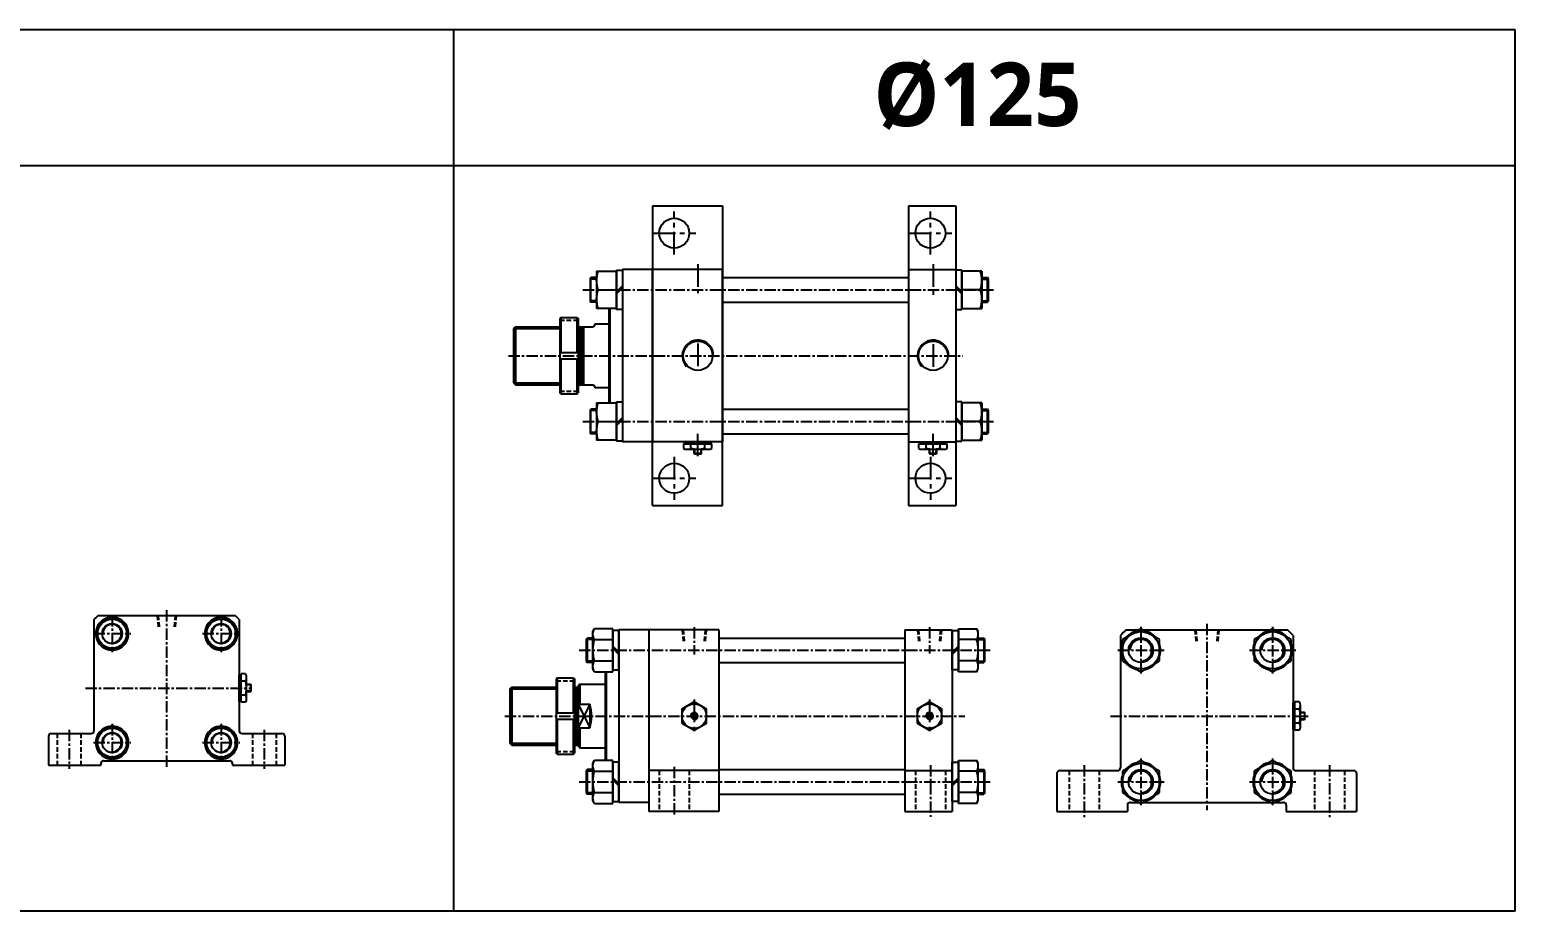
# Model space of a CAD drawing. Extents: x -819 to 5395, y -23 to 1964.
# Drawn here: x 3759 to 5395, y 993 to 1964 of the extents above; entities that cross this region are included whole.
import ezdxf

# ---------------------------------------------------------------- set-up
doc = ezdxf.new("R2010")
doc.units = 0
doc.header["$LTSCALE"] = 10
doc.header["$MEASUREMENT"] = 0
for name, pattern in [('CENTER', [2, 1.25, -0.25, 0.25, -0.25]), ('CENTERX2', [4, 2.5, -0.5, 0.5, -0.5]), ('HIDDENX2', [0.75, 0.5, -0.25])]:
    doc.linetypes.add(name, pattern=pattern)
doc.layers.get('0').update_dxf_attribs({"linetype": 'CONTINUOUS'})
for name, color, linetype in [('CEN', 1, 'CENTERX2'), ('CENTER', 1, 'CENTER'), ('CL', 1, 'CENTER'), ('DIM', 2, 'CONTINUOUS'), ('HID', 2, 'HIDDENX2'), ('ML', 7, 'CONTINUOUS')]:
    doc.layers.add(name, color=color, linetype=linetype)
doc.styles.add('문자', font='romans.shx')

msp = doc.modelspace()

# ---------------------------------------------------------------- linework, layer by layer
for p, q in [((5395, 1963.8), (0, 1963.8)), ((4226, 992.8), (4226, 1963.8)), ((5395, 992.8), (5395, 1963.8)), ((5395, 1813.8), (0, 1813.8)), ((5395, 992.8), (0, 992.8))]:
    msp.add_line(p, q)
at = {"color": 7, "linetype": 'Continuous'}
for p, q in [((4479.3, 1502.7), (4479.3, 1507.7)), ((4479.3, 1507.7), (4485.6, 1507.7)), ((4480.3, 1507.7), (4480.3, 1509.7)), ((4480.3, 1509.7), (4509.4, 1509.7)), ((4485.6, 1507.7), (4510.4, 1507.7)), ((4487.1, 1502.7), (4487.1, 1507.7)), ((4502.6, 1502.7), (4502.6, 1507.7)), ((4509.4, 1507.7), (4509.4, 1509.7)), ((4510.4, 1502.7), (4510.4, 1507.7)), ((4738.3, 1502.7), (4738.3, 1507.7)), ((4738.3, 1507.7), (4744.6, 1507.7)), ((4739.3, 1507.7), (4739.3, 1509.7)), ((4739.3, 1509.7), (4768.4, 1509.7)), ((4744.6, 1507.7), (4769.4, 1507.7)), ((4746.1, 1502.7), (4746.1, 1507.7)), ((4761.6, 1502.7), (4761.6, 1507.7)), ((4768.4, 1507.7), (4768.4, 1509.7)), ((4769.4, 1502.7), (4769.4, 1507.7)), ((4482.4, 1501.7), (4507.3, 1501.7)), ((4490.9, 1502), (4490.9, 1502)), ((4490.9, 1497.2), (4490.9, 1501.7)), ((4490.9, 1497.2), (4491.4, 1496.7)), ((4498.9, 1497.2), (4490.9, 1497.2)), ((4491.4, 1496.7), (4498.4, 1496.7)), ((4498.9, 1497.2), (4498.4, 1496.7)), ((4498.9, 1497.2), (4498.9, 1501.7)), ((4741.4, 1501.7), (4766.3, 1501.7)), ((4749.9, 1502), (4749.9, 1502)), ((4749.9, 1497.2), (4749.9, 1501.7)), ((4749.9, 1497.2), (4750.4, 1496.7)), ((4757.9, 1497.2), (4749.9, 1497.2)), ((4750.4, 1496.7), (4757.4, 1496.7)), ((4757.9, 1497.2), (4757.4, 1496.7)), ((4757.9, 1497.2), (4757.9, 1501.7)), ((3989.9, 1224), (3989.9, 1253.2)), ((3991.9, 1253.2), (3989.9, 1253.2)), ((3996.9, 1254.2), (3991.9, 1254.2)), ((3991.9, 1229.4), (3991.9, 1254.2)), ((3996.9, 1246.4), (3991.9, 1246.4)), ((3997.9, 1226.2), (3997.9, 1251)), ((3996.9, 1230.8), (3991.9, 1230.8)), ((3991.9, 1223), (3991.9, 1229.4)), ((3997.7, 1234.6), (3997.7, 1234.6)), ((4002.4, 1242.6), (3997.9, 1242.6)), ((4002.4, 1234.6), (3997.9, 1234.6)), ((4002.4, 1242.6), (4002.9, 1242.1)), ((4002.4, 1242.6), (4002.4, 1234.6)), ((4002.4, 1234.6), (4002.9, 1235.1)), ((4002.9, 1235.1), (4002.9, 1242.1)), ((3991.9, 1224), (3989.9, 1224)), ((3996.9, 1223), (3991.9, 1223)), ((5150.3, 1193.2), (5150.3, 1222.4)), ((5152.3, 1222.4), (5150.3, 1222.4)), ((5157.3, 1223.4), (5152.3, 1223.4)), ((5152.3, 1198.6), (5152.3, 1223.4)), ((5157.3, 1215.6), (5152.3, 1215.6)), ((5158.3, 1195.4), (5158.3, 1220.2)), ((5162.8, 1211.8), (5158.3, 1211.8)), ((5162.8, 1211.8), (5163.3, 1211.3)), ((5162.8, 1211.8), (5162.8, 1203.8)), ((5163.3, 1204.3), (5163.3, 1211.3)), ((5157.3, 1200), (5152.3, 1200)), ((5152.3, 1192.2), (5152.3, 1198.6)), ((5158.1, 1203.8), (5158.1, 1203.8)), ((5162.8, 1203.8), (5158.3, 1203.8)), ((5162.8, 1203.8), (5163.3, 1204.3)), ((5152.3, 1193.2), (5150.3, 1193.2)), ((5157.3, 1192.2), (5152.3, 1192.2))]:
    msp.add_line(p, q, dxfattribs=at)
for points in [[(4477.4, 1200), (4490.9, 1192.2), (4504.4, 1200), (4504.4, 1215.6), (4490.9, 1223.4), (4477.4, 1215.6)], [(4736.4, 1200), (4749.9, 1192.2), (4763.4, 1200), (4763.4, 1215.6), (4749.9, 1223.4), (4736.4, 1215.6)], [(4489.4, 1210.3), (4488, 1207.8), (4489.4, 1205.3), (4492.3, 1205.3), (4493.7, 1207.8), (4492.3, 1210.3)], [(4748.4, 1210.3), (4747, 1207.8), (4748.4, 1205.3), (4751.3, 1205.3), (4752.7, 1207.8), (4751.3, 1210.3)]]:
    msp.add_lwpolyline(points, close=True, dxfattribs=at)
for centre, radius in [((4490.9, 1207.8), 13.5), ((4490.9, 1207.8), 3.5), ((4749.9, 1207.8), 13.5), ((4749.9, 1207.8), 3.5)]:
    msp.add_circle(centre, radius, dxfattribs=at)
for centre, radius, start, end in [((4482.4, 1507.3), 5.62, 235.6158, 270), ((4483.2, 1509.9), 8.22, 241.7006, 298.2994), ((4494.8, 1533.1), 31.3, 255.6172, 270.0141), ((4494.9, 1533.1), 31.3, 269.9859, 284.3828), ((4506.5, 1509.9), 8.22, 241.7006, 298.2994), ((4741.4, 1507.3), 5.62, 235.6158, 270), ((4742.2, 1509.9), 8.22, 241.7006, 298.2994), ((4753.8, 1533.1), 31.3, 255.6172, 270.0141), ((4753.9, 1533.1), 31.3, 269.9859, 284.3828), ((4765.5, 1509.9), 8.22, 241.7006, 298.2994), ((3989.7, 1250.3), 8.22, 331.7006, 28.2994), ((3966.6, 1238.6), 31.3, 359.9859, 14.3828), ((3966.6, 1238.6), 31.3, 345.6172, 0.0141), ((3989.7, 1226.9), 8.22, 331.7006, 28.2994), ((3992.3, 1226.2), 5.62, 325.6158, 0), ((5150.1, 1219.5), 8.22, 331.7006, 28.2994), ((5127, 1207.8), 31.3, 359.9859, 14.3828), ((5127, 1207.8), 31.3, 345.6172, 0.0141), ((5150.1, 1196.1), 8.22, 331.7006, 28.2994), ((5152.7, 1195.4), 5.62, 325.6158, 0)]:
    msp.add_arc(centre, radius, start, end, dxfattribs=at)
at = {"layer": 'CEN'}
for p, q in [((4468.9, 1716.1), (4468.9, 1763.4)), ((4750.9, 1716.1), (4750.9, 1763.4)), ((4445.2, 1739.7), (4492.5, 1739.7)), ((4727.2, 1739.7), (4774.5, 1739.7)), ((4494.9, 1705.7), (4494.9, 1673.6)), ((4753.9, 1705.7), (4753.9, 1671.6)), ((4494.9, 1618.2), (4494.9, 1591.4)), ((4753.9, 1617.5), (4753.9, 1591.4)), ((4494.9, 1494), (4494.9, 1518.7)), ((4753.9, 1494), (4753.9, 1518.7)), ((4468.9, 1493.4), (4468.9, 1446.1)), ((4750.9, 1493.4), (4750.9, 1446.1)), ((4445.2, 1469.7), (4492.5, 1469.7)), ((4727.2, 1469.7), (4774.5, 1469.7)), ((4490.9, 1226.1), (4490.9, 1189.5)), ((4749.9, 1226.1), (4749.9, 1189.5))]:
    msp.add_line(p, q, dxfattribs=at)
at = {"layer": 'CENTER'}
for p, q in [((4368.1, 1677.2), (4822.7, 1677.2)), ((4286.2, 1604.7), (4786.8, 1604.7)), ((4368.1, 1532.2), (4822.7, 1532.2)), ((3909.9, 1324.3), (3909.9, 1150.4)), ((5055.3, 1309.5), (5055.3, 1104)), ((4490.9, 1305.8), (4490.9, 1275.7)), ((4749.9, 1305.8), (4749.9, 1276.8)), ((4364.1, 1280.3), (4818.7, 1280.3)), ((3820.4, 1238.6), (4003.7, 1238.6)), ((4282.2, 1207.8), (4788.9, 1207.8)), ((4949.4, 1207.8), (5167.4, 1207.8)), ((3802.4, 1192.6), (3802.4, 1149.6)), ((4017.4, 1192.6), (4017.4, 1149.6)), ((4468.9, 1151.8), (4468.9, 1096.8)), ((4750.9, 1153.8), (4750.9, 1096.8)), ((4920.3, 1153.8), (4920.3, 1094.8)), ((5190.3, 1153.8), (5190.3, 1094.8)), ((4364.1, 1135.3), (4818.7, 1135.3))]:
    msp.add_line(p, q, dxfattribs=at)
at = {"layer": 'CL'}
for p, q in [((3849.9, 1319.1), (3849.9, 1278.2)), ((3849.9, 1319.1), (3849.9, 1278.2)), ((3969.9, 1319.1), (3969.9, 1278.2)), ((3969.9, 1319.1), (3969.9, 1278.2)), ((3829.4, 1298.6), (3870.4, 1298.6)), ((3829.4, 1298.6), (3870.4, 1298.6)), ((3949.4, 1298.6), (3990.4, 1298.6)), ((3949.4, 1298.6), (3990.4, 1298.6)), ((4982.8, 1306), (4982.8, 1254.7)), ((5127.8, 1306), (5127.8, 1254.7)), ((4957.2, 1280.3), (5008.5, 1280.3)), ((5102.2, 1280.3), (5153.5, 1280.3)), ((3849.9, 1199.1), (3849.9, 1158.2)), ((3849.9, 1199.1), (3849.9, 1158.2)), ((3969.9, 1199.1), (3969.9, 1158.2)), ((3969.9, 1199.1), (3969.9, 1158.2)), ((3829.4, 1178.6), (3870.4, 1178.6)), ((3829.4, 1178.6), (3870.4, 1178.6)), ((3949.4, 1178.6), (3990.4, 1178.6)), ((3949.4, 1178.6), (3990.4, 1178.6)), ((4982.8, 1161), (4982.8, 1109.7)), ((5127.8, 1161), (5127.8, 1109.7)), ((4957.2, 1135.3), (5008.5, 1135.3)), ((5102.2, 1135.3), (5153.5, 1135.3))]:
    msp.add_line(p, q, dxfattribs=at)
at = {"layer": 'DIM'}
for p, q in [((4364.9, 1634.7), (4366.9, 1635.9)), ((4291.9, 1634.7), (4342.9, 1634.7)), ((4362.9, 1634.7), (4364.9, 1634.7)), ((4291.9, 1574.7), (4342.9, 1574.7)), ((4362.9, 1574.7), (4364.9, 1574.7)), ((4364.9, 1574.7), (4366.9, 1573.6)), ((4287.9, 1237.8), (4338.9, 1237.8)), ((4358.9, 1237.8), (4360.9, 1237.8)), ((4360.9, 1237.8), (4362.9, 1239)), ((4375.9, 1220.8), (4362.9, 1194.8)), ((4362.9, 1220.8), (4375.9, 1194.8)), ((4287.9, 1177.8), (4338.9, 1177.8)), ((4358.9, 1177.8), (4360.9, 1177.8)), ((4360.9, 1177.8), (4362.9, 1176.7))]:
    msp.add_line(p, q, dxfattribs=at)
for centre in [(4494.9, 1604.7), (4753.9, 1604.7)]:
    msp.add_arc(centre, 17.2, 0, 223.5957, dxfattribs=at)
at = {"layer": 'HID'}
for p, q in [((4342.9, 1643.7), (4362.9, 1643.7)), ((4342.9, 1565.7), (4362.9, 1565.7)), ((3899.4, 1318.6), (3900.7, 1304.6)), ((3900.6, 1318.6), (3901.8, 1304.6)), ((3919.2, 1318.6), (3918, 1304.6)), ((3920.4, 1318.6), (3919.2, 1304.6)), ((4477.6, 1302.8), (4478.9, 1288.8)), ((4478.8, 1302.8), (4480, 1288.8)), ((4502.9, 1302.8), (4501.7, 1288.8)), ((4504.1, 1302.8), (4502.8, 1288.8)), ((4736.6, 1302.8), (4737.9, 1288.8)), ((4737.8, 1302.8), (4739, 1288.8)), ((4761.9, 1302.8), (4760.7, 1288.8)), ((4763.1, 1302.8), (4761.8, 1288.8)), ((5042.1, 1302.8), (5043.3, 1288.8)), ((5043.3, 1302.8), (5044.5, 1288.8)), ((5067.4, 1302.8), (5066.2, 1288.8)), ((5068.5, 1302.8), (5067.3, 1288.8)), ((4338.9, 1246.8), (4358.9, 1246.8)), ((3789.4, 1188.6), (3789.4, 1153.6)), ((3815.4, 1188.6), (3815.4, 1153.6)), ((4004.4, 1188.6), (4004.4, 1153.6)), ((4030.4, 1188.6), (4030.4, 1153.6)), ((4338.9, 1168.8), (4358.9, 1168.8)), ((4452.4, 1147.8), (4452.4, 1102.8)), ((4485.4, 1147.8), (4485.4, 1102.8)), ((4734.4, 1147.8), (4734.4, 1102.8)), ((4767.4, 1147.8), (4767.4, 1102.8)), ((4903.8, 1147.8), (4903.8, 1102.8)), ((4936.8, 1147.8), (4936.8, 1102.8)), ((5173.8, 1147.8), (5173.8, 1102.8)), ((5206.8, 1147.8), (5206.8, 1102.8))]:
    msp.add_line(p, q, dxfattribs=at)
at = {"layer": 'ML'}
for p, q in [((4444.9, 1769.7), (4444.9, 1509.7)), ((4444.9, 1769.7), (4521.9, 1769.7)), ((4521.9, 1769.7), (4521.9, 1509.7)), ((4726.9, 1769.7), (4726.9, 1439.7)), ((4726.9, 1769.7), (4778.9, 1769.7)), ((4778.9, 1769.7), (4778.9, 1439.7)), ((4376.1, 1689.7), (4377.1, 1690.7)), ((4376.1, 1689.7), (4376.1, 1664.7)), ((4383.1, 1690.7), (4377.1, 1690.7)), ((4377.1, 1663.7), (4377.1, 1690.7)), ((4383.1, 1697.7), (4383.1, 1656.7)), ((4383.1, 1697.7), (4405.1, 1697.7)), ((4405.1, 1655.6), (4405.1, 1698.9)), ((4405.1, 1698.9), (4411.9, 1698.9)), ((4405.1, 1697.7), (4405.1, 1656.7)), ((4411.9, 1699.7), (4411.9, 1509.7)), ((4521.9, 1699.7), (4411.9, 1699.7)), ((4411.9, 1698.9), (4411.9, 1655.6)), ((4444.9, 1439.7), (4444.9, 1699.7)), ((4521.9, 1439.7), (4521.9, 1699.7)), ((4521.9, 1690.7), (4726.9, 1690.7)), ((4726.9, 1699.7), (4778.9, 1699.7)), ((4785.7, 1698.9), (4778.9, 1698.9)), ((4778.9, 1698.9), (4778.9, 1655.6)), ((4785.7, 1655.6), (4785.7, 1698.9)), ((4807.7, 1697.7), (4785.7, 1697.7)), ((4785.7, 1697.7), (4785.7, 1656.7)), ((4807.7, 1697.7), (4807.7, 1656.7)), ((4807.7, 1690.7), (4813.7, 1690.7)), ((4814.7, 1689.7), (4813.7, 1690.7)), ((4813.7, 1663.7), (4813.7, 1690.7)), ((4814.7, 1689.7), (4814.7, 1664.7)), ((4384.9, 1677.2), (4405.1, 1677.2)), ((4405.1, 1675), (4411.9, 1681.8)), ((4405.1, 1672.7), (4411.9, 1679.5)), ((4785.7, 1675), (4778.9, 1681.8)), ((4785.7, 1672.7), (4778.9, 1679.5)), ((4805.8, 1677.2), (4785.7, 1677.2)), ((4376.1, 1664.7), (4377.1, 1663.7)), ((4383.1, 1663.7), (4377.1, 1663.7)), ((4405.1, 1656.7), (4383.1, 1656.7)), ((4396.9, 1656.7), (4396.9, 1552.7)), ((4397.9, 1656.7), (4397.9, 1552.7)), ((4411.9, 1655.6), (4405.1, 1655.6)), ((4521.9, 1663.7), (4726.9, 1663.7)), ((4778.9, 1655.6), (4785.7, 1655.6)), ((4785.7, 1656.7), (4807.7, 1656.7)), ((4807.7, 1663.7), (4813.7, 1663.7)), ((4814.7, 1664.7), (4813.7, 1663.7)), ((4293.9, 1636.7), (4291.9, 1634.7)), ((4293.9, 1636.7), (4342.9, 1636.7)), ((4293.9, 1636.7), (4293.9, 1572.7)), ((4343.9, 1646.7), (4342.9, 1645.7)), ((4342.9, 1645.7), (4342.9, 1563.7)), ((4343.9, 1646.7), (4361.9, 1646.7)), ((4343.9, 1646.7), (4343.9, 1608.2)), ((4361.9, 1646.7), (4362.9, 1645.7)), ((4361.9, 1608.2), (4361.9, 1646.7)), ((4362.9, 1645.7), (4362.9, 1563.7)), ((4362.9, 1637.7), (4362.9, 1571.7)), ((4362.9, 1636.7), (4379.9, 1636.7)), ((4364.9, 1636.7), (4364.9, 1572.7)), ((4366.9, 1636.7), (4366.9, 1572.7)), ((4368.9, 1636.7), (4368.9, 1604.7)), ((4381.9, 1639.7), (4379.9, 1636.7)), ((4381.9, 1639.7), (4396.9, 1639.7)), ((4291.9, 1634.7), (4291.9, 1574.7)), ((4342.9, 1608.2), (4362.9, 1608.2)), ((4368.9, 1604.7), (4368.9, 1572.7)), ((4342.9, 1601.2), (4362.9, 1601.2)), ((4343.9, 1601.2), (4343.9, 1562.7)), ((4361.9, 1562.7), (4361.9, 1601.2)), ((4291.9, 1574.7), (4293.9, 1572.7)), ((4293.9, 1572.7), (4342.9, 1572.7)), ((4362.9, 1572.7), (4379.9, 1572.7)), ((4379.9, 1572.7), (4381.9, 1569.7)), ((4343.9, 1562.7), (4342.9, 1563.7)), ((4343.9, 1562.7), (4361.9, 1562.7)), ((4361.9, 1562.7), (4362.9, 1563.7)), ((4381.9, 1569.7), (4396.9, 1569.7)), ((4376.1, 1544.7), (4377.1, 1545.7)), ((4376.1, 1544.7), (4376.1, 1519.7)), ((4383.1, 1545.7), (4377.1, 1545.7)), ((4377.1, 1518.7), (4377.1, 1545.7)), ((4383.1, 1552.7), (4383.1, 1511.7)), ((4383.1, 1552.7), (4405.1, 1552.7)), ((4405.1, 1510.6), (4405.1, 1553.9)), ((4405.1, 1553.9), (4411.9, 1553.9)), ((4405.1, 1552.7), (4405.1, 1511.7)), ((4411.9, 1553.9), (4411.9, 1510.6)), ((4521.9, 1545.7), (4726.9, 1545.7)), ((4785.7, 1553.9), (4778.9, 1553.9)), ((4778.9, 1553.9), (4778.9, 1510.6)), ((4785.7, 1510.6), (4785.7, 1553.9)), ((4807.7, 1552.7), (4785.7, 1552.7)), ((4785.7, 1552.7), (4785.7, 1511.7)), ((4807.7, 1552.7), (4807.7, 1511.7)), ((4807.7, 1545.7), (4813.7, 1545.7)), ((4814.7, 1544.7), (4813.7, 1545.7)), ((4813.7, 1518.7), (4813.7, 1545.7)), ((4814.7, 1544.7), (4814.7, 1519.7)), ((4384.9, 1532.2), (4405.1, 1532.2)), ((4405.1, 1530), (4411.9, 1536.8)), ((4405.1, 1527.7), (4411.9, 1534.5)), ((4785.7, 1530), (4778.9, 1536.8)), ((4785.7, 1527.7), (4778.9, 1534.5)), ((4805.8, 1532.2), (4785.7, 1532.2)), ((4376.1, 1519.7), (4377.1, 1518.7)), ((4383.1, 1518.7), (4377.1, 1518.7)), ((4405.1, 1511.7), (4383.1, 1511.7)), ((4411.9, 1510.6), (4405.1, 1510.6)), ((4521.9, 1509.7), (4411.9, 1509.7)), ((4521.9, 1518.7), (4726.9, 1518.7)), ((4726.9, 1509.7), (4778.9, 1509.7)), ((4778.9, 1510.6), (4785.7, 1510.6)), ((4785.7, 1511.7), (4807.7, 1511.7)), ((4807.7, 1518.7), (4813.7, 1518.7)), ((4814.7, 1519.7), (4813.7, 1518.7)), ((4444.9, 1439.7), (4521.9, 1439.7)), ((4726.9, 1439.7), (4778.9, 1439.7)), ((3829.9, 1314.1), (3829.9, 1191.6)), ((3849.9, 1317.1), (3833.9, 1307.9)), ((3834.4, 1318.6), (3985.4, 1318.6)), ((3865.9, 1307.9), (3849.9, 1317.1)), ((3969.9, 1317.1), (3953.9, 1307.9)), ((3985.9, 1307.9), (3969.9, 1317.1)), ((3989.9, 1314.1), (3989.9, 1191.6)), ((3833.9, 1307.9), (3833.9, 1289.4)), ((3865.9, 1289.4), (3865.9, 1307.9)), ((3953.9, 1307.9), (3953.9, 1289.4)), ((3985.9, 1289.4), (3985.9, 1307.9)), ((4372.1, 1292.8), (4373.1, 1293.8)), ((4372.1, 1267.8), (4372.1, 1292.8)), ((4379.1, 1293.8), (4373.1, 1293.8)), ((4373.1, 1293.8), (4373.1, 1266.8)), ((4379.1, 1300.8), (4380.9, 1304)), ((4379.1, 1259.8), (4379.1, 1300.8)), ((4401.1, 1304), (4380.9, 1304)), ((4401.1, 1256.7), (4401.1, 1304)), ((4401.1, 1302), (4401.1, 1258.7)), ((4407.9, 1302), (4401.1, 1302)), ((4407.9, 1302.8), (4407.9, 1112.8)), ((4517.9, 1302.8), (4407.9, 1302.8)), ((4407.9, 1258.7), (4407.9, 1302)), ((4440.9, 1302.8), (4440.9, 1102.8)), ((4517.9, 1302.8), (4517.9, 1102.8)), ((4517.9, 1293.8), (4722.9, 1293.8)), ((4722.9, 1302.8), (4774.9, 1302.8)), ((4722.9, 1302.8), (4722.9, 1102.8)), ((4774.9, 1302.8), (4774.9, 1102.8)), ((4774.9, 1258.7), (4774.9, 1302)), ((4774.9, 1302), (4781.7, 1302)), ((4781.7, 1256.7), (4781.7, 1304)), ((4781.7, 1304), (4801.8, 1304)), ((4781.7, 1302), (4781.7, 1258.7)), ((4803.7, 1300.8), (4801.8, 1304)), ((4803.7, 1259.8), (4803.7, 1300.8)), ((4803.7, 1293.8), (4809.7, 1293.8)), ((4810.7, 1292.8), (4809.7, 1293.8)), ((4809.7, 1293.8), (4809.7, 1266.8)), ((4810.7, 1267.8), (4810.7, 1292.8)), ((4960.3, 1296.6), (4960.3, 1150.8)), ((4982.8, 1304), (4962.3, 1292.2)), ((4966.6, 1302.8), (5144.1, 1302.8)), ((5003.3, 1292.2), (4982.8, 1304)), ((5127.8, 1304), (5107.3, 1292.2)), ((5148.3, 1292.2), (5127.8, 1304)), ((5150.3, 1296.6), (5150.3, 1150.8)), ((3833.9, 1289.4), (3849.9, 1280.2)), ((3849.9, 1280.2), (3865.9, 1289.4)), ((3953.9, 1289.4), (3969.9, 1280.2)), ((3969.9, 1280.2), (3985.9, 1289.4)), ((4380.9, 1292.2), (4401.1, 1292.2)), ((4401.1, 1284.9), (4407.9, 1278.1)), ((4401.1, 1282.6), (4407.9, 1275.8)), ((4781.7, 1284.9), (4774.9, 1278.1)), ((4781.7, 1282.6), (4774.9, 1275.8)), ((4801.8, 1292.2), (4781.7, 1292.2)), ((4962.3, 1292.2), (4962.3, 1268.5)), ((5003.3, 1268.5), (5003.3, 1292.2)), ((5107.3, 1292.2), (5107.3, 1268.5)), ((5148.3, 1268.5), (5148.3, 1292.2)), ((4372.1, 1267.8), (4373.1, 1266.8)), ((4379.1, 1266.8), (4373.1, 1266.8)), ((4380.9, 1256.7), (4379.1, 1259.8)), ((4380.9, 1268.5), (4401.1, 1268.5)), ((4517.9, 1266.8), (4722.9, 1266.8)), ((4801.8, 1268.5), (4781.7, 1268.5)), ((4801.8, 1256.7), (4803.7, 1259.8)), ((4803.7, 1266.8), (4809.7, 1266.8)), ((4810.7, 1267.8), (4809.7, 1266.8)), ((4962.3, 1268.5), (4982.8, 1256.7)), ((4982.8, 1256.7), (5003.3, 1268.5)), ((5107.3, 1268.5), (5127.8, 1256.7)), ((5127.8, 1256.7), (5148.3, 1268.5)), ((4339.9, 1249.8), (4338.9, 1248.8)), ((4338.9, 1248.8), (4338.9, 1166.8)), ((4339.9, 1249.8), (4357.9, 1249.8)), ((4339.9, 1249.8), (4339.9, 1211.3)), ((4357.9, 1249.8), (4358.9, 1248.8)), ((4357.9, 1211.3), (4357.9, 1249.8)), ((4358.9, 1248.8), (4358.9, 1166.8)), ((4380.9, 1256.7), (4401.1, 1256.7)), ((4392.9, 1256.7), (4392.9, 1159)), ((4393.9, 1256.7), (4393.9, 1159)), ((4401.1, 1258.7), (4407.9, 1258.7)), ((4781.7, 1258.7), (4774.9, 1258.7)), ((4801.8, 1256.7), (4781.7, 1256.7)), ((4289.9, 1239.8), (4287.9, 1237.8)), ((4287.9, 1237.8), (4287.9, 1177.8)), ((4289.9, 1239.8), (4338.9, 1239.8)), ((4289.9, 1239.8), (4289.9, 1175.8)), ((4358.9, 1240.8), (4358.9, 1174.8)), ((4358.9, 1239.8), (4362.9, 1239.8)), ((4360.9, 1239.8), (4360.9, 1175.8)), ((4364.9, 1242.8), (4362.9, 1240.8)), ((4362.9, 1240.8), (4362.9, 1174.8)), ((4364.9, 1242.8), (4392.9, 1242.8)), ((4364.9, 1242.8), (4364.9, 1220.8)), ((4338.9, 1211.3), (4358.9, 1211.3)), ((4362.9, 1220.8), (4375.9, 1220.8)), ((4375.9, 1220.8), (4375.9, 1194.8)), ((3849.9, 1197.1), (3833.9, 1187.9)), ((3865.9, 1187.9), (3849.9, 1197.1)), ((3969.9, 1197.1), (3953.9, 1187.9)), ((3985.9, 1187.9), (3969.9, 1197.1)), ((4338.9, 1204.3), (4358.9, 1204.3)), ((4339.9, 1204.3), (4339.9, 1165.8)), ((4357.9, 1165.8), (4357.9, 1204.3)), ((4362.9, 1194.8), (4375.9, 1194.8)), ((4364.9, 1194.8), (4364.9, 1172.8)), ((3779.9, 1185.6), (3779.9, 1153.6)), ((3782.9, 1188.6), (3826.9, 1188.6)), ((3833.9, 1187.9), (3833.9, 1169.4)), ((3865.9, 1169.4), (3865.9, 1187.9)), ((3953.9, 1187.9), (3953.9, 1169.4)), ((3985.9, 1169.4), (3985.9, 1187.9)), ((3992.9, 1188.6), (4036.9, 1188.6)), ((4039.9, 1185.6), (4039.9, 1153.6)), ((3833.9, 1169.4), (3849.9, 1160.2)), ((3849.9, 1160.2), (3865.9, 1169.4)), ((3953.9, 1169.4), (3969.9, 1160.2)), ((3969.9, 1160.2), (3985.9, 1169.4)), ((4287.9, 1177.8), (4289.9, 1175.8)), ((4289.9, 1175.8), (4338.9, 1175.8)), ((4339.9, 1165.8), (4338.9, 1166.8)), ((4339.9, 1165.8), (4357.9, 1165.8)), ((4357.9, 1165.8), (4358.9, 1166.8)), ((4358.9, 1175.8), (4362.9, 1175.8)), ((4362.9, 1174.8), (4364.9, 1172.8)), ((4364.9, 1172.8), (4392.9, 1172.8)), ((3779.9, 1153.6), (3837.4, 1153.6)), ((3837.4, 1155.6), (3837.4, 1153.6)), ((3840.4, 1158.6), (3979.4, 1158.6)), ((3840.4, 1158.6), (3979.4, 1158.6)), ((3982.4, 1155.6), (3982.4, 1153.6)), ((3982.4, 1153.6), (4039.9, 1153.6)), ((4372.1, 1147.8), (4373.1, 1148.8)), ((4372.1, 1122.8), (4372.1, 1147.8)), ((4379.1, 1148.8), (4373.1, 1148.8)), ((4373.1, 1148.8), (4373.1, 1121.8)), ((4379.1, 1155.8), (4380.9, 1159)), ((4379.1, 1114.8), (4379.1, 1155.8)), ((4401.1, 1159), (4380.9, 1159)), ((4380.9, 1147.2), (4401.1, 1147.2)), ((4401.1, 1111.7), (4401.1, 1159)), ((4401.1, 1157), (4401.1, 1113.7)), ((4407.9, 1157), (4401.1, 1157)), ((4407.9, 1113.7), (4407.9, 1157)), ((4517.9, 1147.8), (4440.9, 1147.8)), ((4517.9, 1148.8), (4722.9, 1148.8)), ((4722.9, 1147.8), (4774.9, 1147.8)), ((4774.9, 1113.7), (4774.9, 1157)), ((4774.9, 1157), (4781.7, 1157)), ((4781.7, 1111.7), (4781.7, 1159)), ((4781.7, 1159), (4801.8, 1159)), ((4781.7, 1157), (4781.7, 1113.7)), ((4801.8, 1147.2), (4781.7, 1147.2)), ((4803.7, 1155.8), (4801.8, 1159)), ((4803.7, 1114.8), (4803.7, 1155.8)), ((4803.7, 1148.8), (4809.7, 1148.8)), ((4810.7, 1147.8), (4809.7, 1148.8)), ((4809.7, 1148.8), (4809.7, 1121.8)), ((4810.7, 1122.8), (4810.7, 1147.8)), ((4893.3, 1147.8), (4957.3, 1147.8)), ((4982.8, 1159), (4962.3, 1147.2)), ((4962.3, 1147.2), (4962.3, 1123.5)), ((5003.3, 1147.2), (4982.8, 1159)), ((5003.3, 1123.5), (5003.3, 1147.2)), ((5127.8, 1159), (5107.3, 1147.2)), ((5107.3, 1147.2), (5107.3, 1123.5)), ((5148.3, 1147.2), (5127.8, 1159)), ((5148.3, 1123.5), (5148.3, 1147.2)), ((5153.3, 1147.8), (5217.3, 1147.8)), ((4401.1, 1139.9), (4407.9, 1133.1)), ((4401.1, 1137.6), (4407.9, 1130.8)), ((4781.7, 1139.9), (4774.9, 1133.1)), ((4781.7, 1137.6), (4774.9, 1130.8)), ((4890.3, 1144.8), (4890.3, 1102.8)), ((5220.3, 1144.8), (5220.3, 1102.8)), ((4372.1, 1122.8), (4373.1, 1121.8)), ((4379.1, 1121.8), (4373.1, 1121.8)), ((4380.9, 1111.7), (4379.1, 1114.8)), ((4380.9, 1123.5), (4401.1, 1123.5)), ((4401.1, 1113.7), (4407.9, 1113.7)), ((4440.9, 1112.8), (4407.9, 1112.8)), ((4517.9, 1121.8), (4722.9, 1121.8)), ((4781.7, 1113.7), (4774.9, 1113.7)), ((4801.8, 1123.5), (4781.7, 1123.5)), ((4801.8, 1111.7), (4803.7, 1114.8)), ((4803.7, 1121.8), (4809.7, 1121.8)), ((4810.7, 1122.8), (4809.7, 1121.8)), ((4962.3, 1123.5), (4982.8, 1111.7)), ((4970.8, 1112.8), (5139.8, 1112.8)), ((4970.8, 1112.8), (5139.8, 1112.8)), ((4982.8, 1111.7), (5003.3, 1123.5)), ((5107.3, 1123.5), (5127.8, 1111.7)), ((5127.8, 1111.7), (5148.3, 1123.5)), ((4380.9, 1111.7), (4401.1, 1111.7)), ((4517.9, 1102.8), (4440.9, 1102.8)), ((4722.9, 1102.8), (4774.9, 1102.8)), ((4801.8, 1111.7), (4781.7, 1111.7)), ((4890.3, 1102.8), (4967.8, 1102.8)), ((4967.8, 1109.8), (4967.8, 1102.8)), ((5142.8, 1109.8), (5142.8, 1102.8)), ((5142.8, 1102.8), (5220.3, 1102.8))]:
    msp.add_line(p, q, dxfattribs=at)
at = {"layer": 'ML', "color": 2}
for p, q in [((4383.1, 1689.2), (4376.1, 1689.2)), ((4807.7, 1689.2), (4814.7, 1689.2)), ((4383.1, 1665.2), (4376.1, 1665.2)), ((4807.7, 1665.2), (4814.7, 1665.2)), ((4383.1, 1544.2), (4376.1, 1544.2)), ((4807.7, 1544.2), (4814.7, 1544.2)), ((4383.1, 1520.2), (4376.1, 1520.2)), ((4807.7, 1520.2), (4814.7, 1520.2)), ((4491.4, 1501.9), (4491.4, 1501.9)), ((4491.4, 1496.7), (4491.4, 1501.7)), ((4498.4, 1496.7), (4498.4, 1501.7)), ((4750.4, 1501.9), (4750.4, 1501.9)), ((4750.4, 1496.7), (4750.4, 1501.7)), ((4757.4, 1496.7), (4757.4, 1501.7)), ((4379.1, 1292.3), (4372.1, 1292.3)), ((4803.7, 1292.3), (4810.7, 1292.3)), ((4379.1, 1268.3), (4372.1, 1268.3)), ((4803.7, 1268.3), (4810.7, 1268.3)), ((3997.7, 1235.1), (3997.7, 1235.1)), ((4002.9, 1242.1), (3997.9, 1242.1)), ((4002.9, 1235.1), (3997.9, 1235.1)), ((5163.3, 1211.3), (5158.3, 1211.3)), ((5158.1, 1204.3), (5158.1, 1204.3)), ((5163.3, 1204.3), (5158.3, 1204.3)), ((4379.1, 1147.3), (4372.1, 1147.3)), ((4803.7, 1147.3), (4810.7, 1147.3)), ((4379.1, 1123.3), (4372.1, 1123.3)), ((4803.7, 1123.3), (4810.7, 1123.3))]:
    msp.add_line(p, q, dxfattribs=at)
at = {"layer": 'ML'}
for centre, radius in [((4468.9, 1739.7), 16.5), ((4750.9, 1739.7), 16.5), ((4494.9, 1604.7), 16.1), ((4753.9, 1604.7), 16.1), ((4468.9, 1469.7), 16.5), ((4750.9, 1469.7), 16.5), ((3849.9, 1298.6), 16), ((3849.9, 1298.6), 11), ((3969.9, 1298.6), 16), ((3969.9, 1298.6), 11), ((4982.8, 1280.3), 20.5), ((4982.8, 1280.3), 13.5), ((5127.8, 1280.3), 20.5), ((5127.8, 1280.3), 13.5), ((3849.9, 1178.6), 16), ((3969.9, 1178.6), 16), ((3849.9, 1178.6), 11), ((3969.9, 1178.6), 11), ((4982.8, 1135.3), 20.5), ((4982.8, 1135.3), 13.5), ((5127.8, 1135.3), 20.5), ((5127.8, 1135.3), 13.5)]:
    msp.add_circle(centre, radius, dxfattribs=at)
for centre, radius, start, end in [((4412.6, 1687.5), 29.6, 159.7297, 200.2703), ((4778.1, 1687.5), 29.6, 339.7297, 20.2703), ((4412.6, 1667), 29.6, 159.7297, 200.2703), ((4778.1, 1667), 29.6, 339.7297, 20.2703), ((4412.6, 1542.5), 29.6, 159.7297, 200.2703), ((4778.1, 1542.5), 29.6, 339.7297, 20.2703), ((4412.6, 1522), 29.6, 159.7297, 200.2703), ((4778.1, 1522), 29.6, 339.7297, 20.2703), ((3909.9, 1238.6), 110, 133.3418, 136.6582), ((3849.9, 1298.6), 18.1, 92.4296, 147.5678), ((3849.9, 1298.6), 18.1, 32.4322, 87.5704), ((3969.9, 1298.6), 18.1, 92.4296, 147.5678), ((3969.9, 1298.6), 18.1, 32.4322, 87.5704), ((3909.9, 1238.6), 110, 43.3418, 46.6582), ((3849.9, 1298.6), 18.1, 152.4276, 207.5724), ((3849.9, 1298.6), 18.1, 332.4276, 27.5724), ((3969.9, 1298.6), 18.1, 152.4276, 207.5724), ((3969.9, 1298.6), 18.1, 332.4276, 27.5724), ((4389.5, 1298.1), 10.5, 145.591, 214.409), ((4793.2, 1298.1), 10.5, 325.591, 34.409), ((5055.3, 1207.8), 130, 133.0491, 136.9509), ((4982.8, 1280.3), 21.6, 101.2452, 138.7522), ((4982.8, 1280.3), 21.6, 41.2478, 78.7548), ((5127.8, 1280.3), 21.6, 101.2452, 138.7522), ((5127.8, 1280.3), 21.6, 41.2478, 78.7548), ((5055.3, 1207.8), 130, 43.0491, 46.9509), ((3849.9, 1298.6), 18.1, 212.4322, 267.5704), ((3849.9, 1298.6), 18.1, 272.4296, 327.5678), ((3969.9, 1298.6), 18.1, 212.4322, 267.5704), ((3969.9, 1298.6), 18.1, 272.4296, 327.5678), ((4420, 1280), 41, 162.8014, 179.5998), ((4420, 1280.6), 41, 180.4002, 197.1986), ((4762.7, 1280), 41, 0.4002, 17.1986), ((4762.7, 1280.6), 41, 342.8014, 359.5998), ((4982.8, 1280.3), 21.6, 161.2415, 198.7585), ((4982.8, 1280.3), 21.6, 341.2415, 18.7585), ((5127.8, 1280.3), 21.6, 161.2415, 198.7585), ((5127.8, 1280.3), 21.6, 341.2415, 18.7585), ((4389.5, 1262.6), 10.5, 145.591, 214.409), ((4793.2, 1262.6), 10.5, 325.591, 34.409), ((4982.8, 1280.3), 21.6, 221.2478, 258.7548), ((4982.8, 1280.3), 21.6, 281.2452, 318.7522), ((5127.8, 1280.3), 21.6, 221.2478, 258.7548), ((5127.8, 1280.3), 21.6, 281.2452, 318.7522), ((4334.7, 1207.8), 43.2, 342.4949, 17.5051), ((3849.9, 1178.6), 18.1, 92.4296, 147.5678), ((3849.9, 1178.6), 18.1, 32.4322, 87.5704), ((3969.9, 1178.6), 18.1, 92.4296, 147.5678), ((3969.9, 1178.6), 18.1, 32.4322, 87.5704), ((3782.9, 1185.6), 3, 90, 180), ((3826.9, 1191.6), 3, 270, 0), ((3849.9, 1178.6), 18.1, 152.4276, 207.5724), ((3849.9, 1178.6), 18.1, 332.4276, 27.5724), ((3969.9, 1178.6), 18.1, 152.4276, 207.5724), ((3969.9, 1178.6), 18.1, 332.4276, 27.5724), ((3992.9, 1191.6), 3, 180, 270), ((4036.9, 1185.6), 3, 0, 90), ((3849.9, 1178.6), 18.1, 212.4322, 267.5704), ((3849.9, 1178.6), 18.1, 272.4296, 327.5678), ((3969.9, 1178.6), 18.1, 212.4322, 267.5704), ((3969.9, 1178.6), 18.1, 272.4296, 327.5678), ((3840.4, 1155.6), 3, 90, 180), ((3979.4, 1155.6), 3, 0, 90), ((4389.5, 1153.1), 10.5, 145.591, 214.409), ((4420, 1135), 41, 162.8014, 179.5998), ((4793.2, 1153.1), 10.5, 325.591, 34.409), ((4762.7, 1135), 41, 0.4002, 17.1986), ((4893.3, 1144.8), 3, 90, 180), ((4957.3, 1150.8), 3, 270, 0), ((4982.8, 1135.3), 21.6, 101.2452, 138.7522), ((4982.8, 1135.3), 21.6, 41.2478, 78.7548), ((5127.8, 1135.3), 21.6, 101.2452, 138.7522), ((5127.8, 1135.3), 21.6, 41.2478, 78.7548), ((5153.3, 1150.8), 3, 180, 270), ((5217.3, 1144.8), 3, 0, 90), ((4420, 1135.6), 41, 180.4002, 197.1986), ((4762.7, 1135.6), 41, 342.8014, 359.5998), ((4982.8, 1135.3), 21.6, 161.2415, 198.7585), ((4982.8, 1135.3), 21.6, 341.2415, 18.7585), ((5127.8, 1135.3), 21.6, 161.2415, 198.7585), ((5127.8, 1135.3), 21.6, 341.2415, 18.7585), ((4389.5, 1117.6), 10.5, 145.591, 214.409), ((4793.2, 1117.6), 10.5, 325.591, 34.409), ((4982.8, 1135.3), 21.6, 221.2478, 258.7548), ((4970.8, 1109.8), 3, 90, 180), ((4982.8, 1135.3), 21.6, 281.2452, 318.7522), ((5127.8, 1135.3), 21.6, 221.2478, 258.7548), ((5127.8, 1135.3), 21.6, 281.2452, 318.7522), ((5139.8, 1109.8), 3, 0, 90)]:
    msp.add_arc(centre, radius, start, end, dxfattribs=at)
at = {"layer": 'ML', "color": 2}
for centre, radius in [((3849.9, 1298.6), 10.2), ((3969.9, 1298.6), 10.2), ((4982.8, 1280.3), 12), ((5127.8, 1280.3), 12), ((4490.9, 1207.8), 4), ((4749.9, 1207.8), 4), ((3849.9, 1178.6), 10.2), ((3969.9, 1178.6), 10.2), ((4982.8, 1135.3), 12), ((5127.8, 1135.3), 12)]:
    msp.add_arc(centre, radius, 270, 180, dxfattribs=at)

# ---------------------------------------------------------------- texts
at = {"insert": (4688.3, 1927.6), "char_height": 70, "attachment_point": 1, "style": '문자'}
msp.add_mtext_dynamic_manual_height_columns('{\\fMalgun Gothic|b1|i0|c129|p50;%%C125}', width=124.533, gutter_width=16, heights=[-75.6], dxfattribs=at)

doc.saveas('drawing.dxf')
